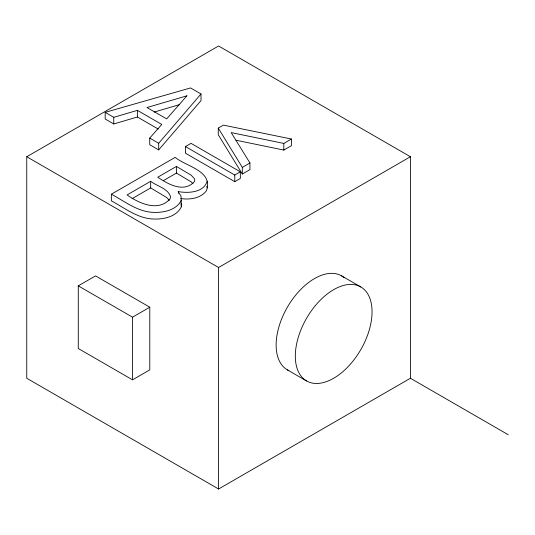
<?xml version="1.0" encoding="UTF-8"?>
<svg xmlns="http://www.w3.org/2000/svg" width="535" height="535" viewBox="0 0 535 535"><rect width="100%" height="100%" fill="white"/><g stroke="black" fill="none" stroke-linecap="round" stroke-linejoin="round"><path stroke-width="0.8" d="M207.172 181.225C203.882 192.567 188.293 193.396 178.503 191.624L178.162 191.824L181.037 196.004L181.352 206.824C176.436 216.922 163.503 219.464 153.204 219.016C137.455 218.374 124.662 207.981 111.36 200.846L111.36 194.198L175.199 157.343C185.973 166.586 213.338 170.645 206.523 190.607C200.812 198.431 189.805 199.929 180.81 198.559M181.352 200.177C176.436 210.282 163.503 212.816 153.204 212.368C137.455 211.726 124.662 201.334 111.36 194.198M105.181 112.363L113.761 117.312L137.381 110.357L161.777 124.441L149.733 138.083L149.733 144.724L158.688 149.9L158.688 143.253L201.006 93.973L190.547 87.934L105.181 112.363L105.181 119.011L113.761 123.96L137.381 117.004L158.193 129.015M158.688 149.9L201.006 100.613L201.006 93.973M26.75 156.742L218.581 45.99L410.419 156.742L410.419 378.258L218.581 489.01L26.75 378.258L26.75 156.742L218.581 267.5L410.419 156.742M185.458 146.563L191.035 143.347L240.335 171.815L240.335 178.463L234.765 181.679L185.458 153.211L185.458 146.563L234.765 175.032L240.335 171.815M291.448 139.02L283.817 143.427L231.167 132.58L249.945 162.981L249.945 169.622L242.315 174.029L218.26 134.746L218.26 128.099L223.403 125.13L291.448 139.02L291.448 145.66L283.817 150.067L236.029 140.23M150.676 181.305L127.096 194.914C138.906 203.32 158.173 212.255 169.99 198.966L170.598 196.82C167.903 188.26 157.096 186.307 150.676 181.305L150.676 187.946L132.098 198.672M176.443 166.425L157.751 177.219C168.017 184.147 183.632 193.155 194.299 181.76L194.814 180.302L194.493 178.777L191.323 175.313L176.443 166.425L176.443 173.072L163.503 180.542M242.315 174.029L242.315 167.388L249.945 162.981M78.27 285.857L95.538 275.886L149.793 307.21L149.793 369.866L132.533 379.837L78.27 348.506L78.27 285.857L132.533 317.181L149.793 307.21M154.174 112.076L179.72 104.579M149.733 138.083L158.688 143.253M176.443 173.072L191.323 181.96L192.908 183.692M341.631 275.886L360.811 286.961A54.256 31.324 -60 0 1 343.61 371.009A54.256 31.324 -60 0 1 296.624 343.885A54.256 31.324 -60 0 1 360.811 286.961M150.676 187.946L166.78 197.589L169.294 200.364M410.419 378.258L508.25 434.741M287.369 369.866L306.555 380.94M218.26 128.099L242.315 167.388M206.751 186.401L207.172 187.872M181.091 203.347L181.352 206.824M283.817 143.427L283.817 150.067M234.765 175.032L234.765 181.679M218.581 267.5L218.581 489.01M178.503 191.624L178.503 193.289M137.381 110.357L137.381 117.004M132.533 317.181L132.533 379.837M113.761 117.312L113.761 123.96M288.82 370.615A54.256 31.324 -60 0 1 288.091 305.987A54.256 31.324 -60 0 1 344.313 277.779M186.902 95.825L166.666 118.897L146.985 107.535L186.902 95.825"/></g></svg>
